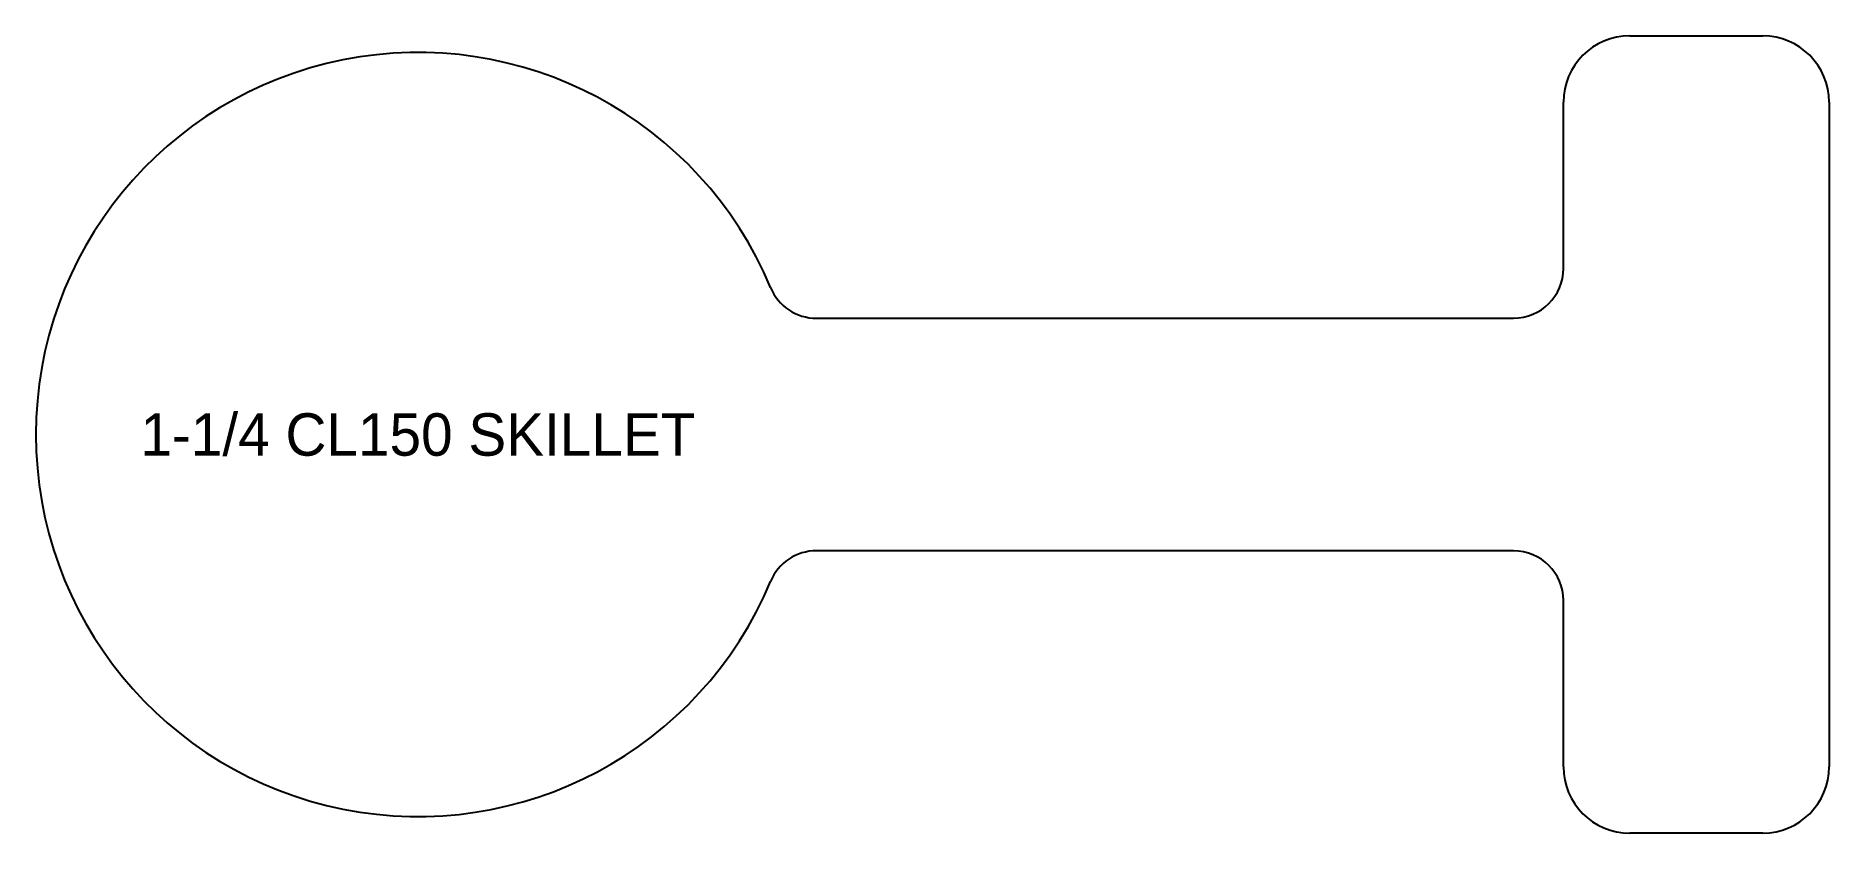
# Model space of a CAD drawing. Header units: inches. Extents: x -1.44 to 5.31, y -1.5 to 1.5.
import ezdxf
from ezdxf.enums import TextEntityAlignment as Align

# ---------------------------------------------------------------- set-up
doc = ezdxf.new("R2010")
doc.units = ezdxf.units.IN
doc.header["$MEASUREMENT"] = 0
doc.layers.add('CUT', color=7, linetype='CONTINUOUS')
doc.layers.add('ETCH', color=1, linetype='CONTINUOUS')

msp = doc.modelspace()

# ---------------------------------------------------------------- linework, layer by layer
at = {"layer": 'CUT'}
for p, q in [((4.56, 1.5), (5.06, 1.5)), ((4.31, 0.625), (4.31, 1.25)), ((5.31, 1.25), (5.31, -1.25)), ((1.5, 0.4375), (4.1225, 0.4375)), ((4.1225, -0.4375), (1.5, -0.4375)), ((4.31, -1.25), (4.31, -0.625)), ((5.06, -1.5), (4.56, -1.5))]:
    msp.add_line(p, q, dxfattribs=at)
for centre, radius, start, end in [((4.56, 1.25), 0.25, 90, 180), ((5.06, 1.25), 0.25, 0, 90), ((0, 0), 1.4375, 22.61987, 337.38013), ((4.1225, 0.625), 0.1875, 270, 0), ((1.5, 0.625), 0.1875, 202.61987, 270), ((1.5, -0.625), 0.1875, 90, 157.38013), ((4.1225, -0.625), 0.1875, 0, 90), ((4.56, -1.25), 0.25, 180, 270), ((5.06, -1.25), 0.25, 270, 0)]:
    msp.add_arc(centre, radius, start, end, dxfattribs=at)

# ---------------------------------------------------------------- texts
at = {"layer": 'ETCH'}
msp.add_text('1-1/4 CL150 SKILLET', height=0.159628, dxfattribs=at).set_placement((0, 0), align=Align.MIDDLE_CENTER)

doc.saveas('drawing.dxf')
